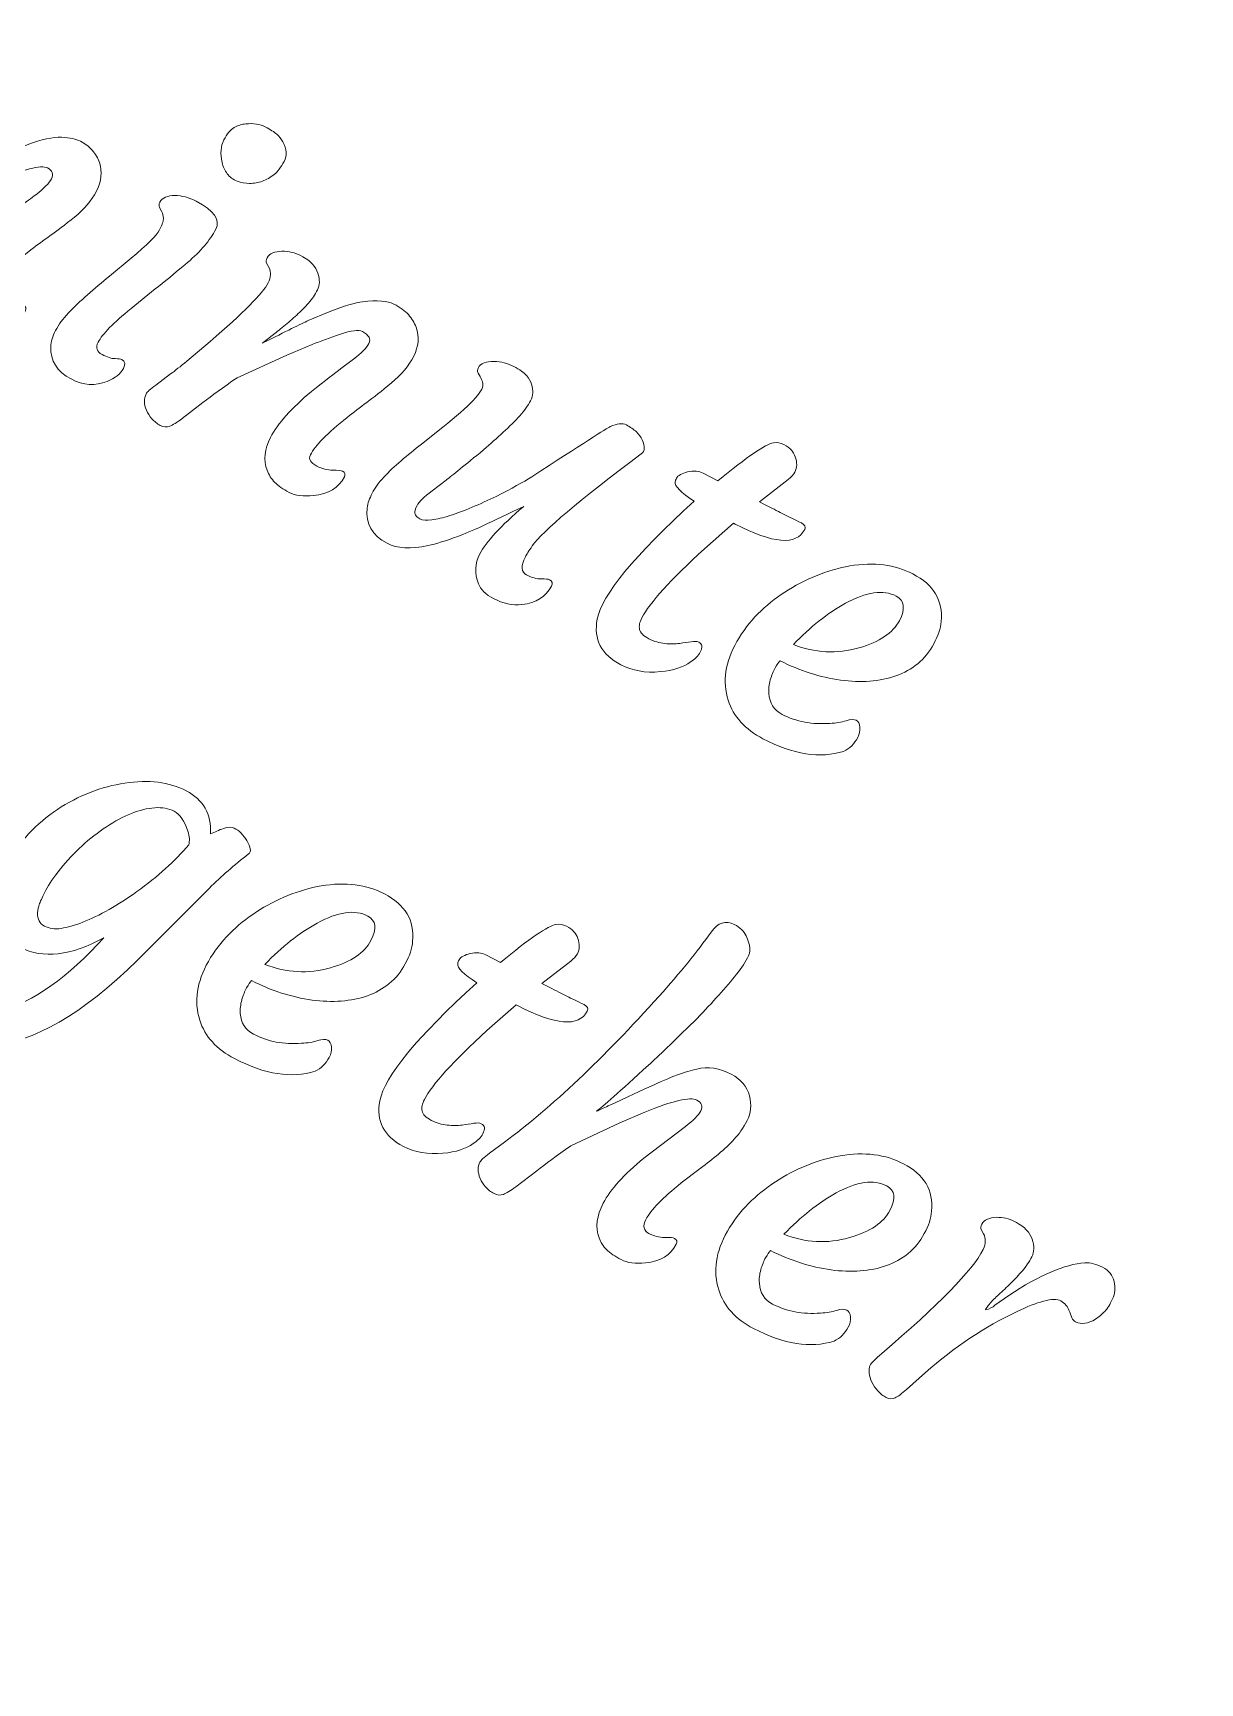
# Model space of a CAD drawing. Header units: inches. Extents: x -160 to 752, y 28 to 782.
# Drawn here: x 112.9 to 164.7, y 624.5 to 697.7 of the extents above; entities that cross this region are included whole.
import ezdxf

# ---------------------------------------------------------------- set-up
doc = ezdxf.new("R2010")
doc.units = ezdxf.units.IN
doc.header["$MEASUREMENT"] = 0
doc.layers.add('_U+0421_U+043B_U+043E_U+0439 1', color=7, linetype='Continuous')

# ---------------------------------------------------------------- blocks, each defined once
blk = doc.blocks.new('block 2')
at = {"layer": '_U+0421_U+043B_U+043E_U+0439 1', "color": 12, "lineweight": 9, "true_color": 0xe30513}
for points, knots in [([(305.09, 27.814), (184.245, 132.086), (55.294, 227.605), (-54.648, 344.614), (-130.379, 432.044), (-160.472, 554.527), (-106.382, 659.789), (-61.653, 746.823), (0.67, 769.936), (55.395, 761.155), (152.473, 745.576), (244.359, 626.028), (305.003, 559.166), (383.274, 640.557), (469.584, 781.891), (597.356, 753.442), (657.303, 740.096), (700.304, 699.787), (723.454, 645.646), (746.596, 591.535), (751.522, 539.494), (735.492, 482.616), (690.017, 321.273), (429.513, 136.472), (305.09, 27.814), (305.09, 27.814), (305.09, 27.814), (305.09, 27.814)], [0, 0, 0, 0, 1, 1, 1, 2, 2, 2, 3, 3, 3, 4, 4, 4, 5, 5, 5, 6, 6, 6, 7, 7, 7, 8, 8, 8, 9, 9, 9, 9]), ([(579.118, 671.93), (563.354, 665.622), (547.381, 659.031), (531.383, 646.389), (532.301, 644.661), (534.518, 644.383), (535.191, 644.395), (539.117, 644.461), (542.591, 643.975), (545.98, 643.63), (550.523, 642.98), (554.61, 640.093), (555.726, 635.532), (556.651, 631.762), (555.385, 629.448), (553.516, 628.288), (550.203, 626.23), (541.801, 629.264), (538.06, 630.661), (539.033, 625.346), (541.648, 616.895), (537.08, 614.424), (534.937, 613.265), (532.599, 613.354), (530.498, 614.373), (528.398, 615.393), (526.897, 616.824), (525.898, 618.945), (523.849, 623.294), (524.351, 630.522), (525.12, 635.357), (525.369, 636.915), (524.806, 638.649), (523.549, 639.64), (517.372, 633.804), (510.588, 626.303), (504.316, 617.896), (480.883, 586.487), (456.694, 534.634), (430.409, 501.711), (431.53, 500.106), (433.73, 499.782), (434.395, 499.874), (438.284, 500.413), (441.793, 500.35), (445.198, 500.417), (449.786, 500.32), (454.192, 497.948), (455.85, 493.555), (457.222, 489.924), (456.246, 487.475), (454.531, 486.097), (451.49, 483.654), (442.783, 485.652), (438.902, 486.587), (440.51, 481.428), (444.125, 473.355), (439.888, 470.351), (437.901, 468.941), (435.57, 468.748), (433.361, 469.506), (431.152, 470.264), (429.49, 471.504), (428.242, 473.489), (425.684, 477.558), (425.309, 484.795), (425.489, 489.687), (425.549, 491.264), (424.78, 492.917), (423.412, 493.75), (394.214, 462.004), (361.883, 456.554), (326.536, 457.856), (291.19, 459.158), (252.356, 466.426), (220.233, 490.946), (188.11, 515.465), (162.695, 557.236), (136.22, 588.276), (114.092, 614.217), (90.283, 633.239), (69.003, 643.796), (67.842, 642.221), (68.554, 640.101), (68.854, 639.5), (70.613, 635.989), (71.678, 632.646), (72.832, 629.442), (74.213, 625.065), (73.379, 620.133), (69.751, 617.151), (66.752, 614.687), (64.118, 614.827), (62.264, 616.01), (58.973, 618.105), (58.073, 626.994), (57.715, 630.969), (53.344, 627.792), (46.856, 621.779), (42.652, 624.828), (40.68, 626.258), (39.748, 628.403), (39.759, 630.739), (39.768, 633.074), (40.41, 635.046), (41.889, 636.865), (44.923, 640.593), (51.657, 643.269), (56.347, 644.667), (57.861, 645.118), (59.18, 646.376), (59.53, 647.939), (34.924, 656.842), (11.318, 654.929), (-10.354, 652.425)], [0, 0, 0, 0, 1, 1, 1, 2, 2, 2, 3, 3, 3, 4, 4, 4, 5, 5, 5, 6, 6, 6, 7, 7, 7, 8, 8, 8, 9, 9, 9, 10, 10, 10, 11, 11, 11, 12, 12, 12, 13, 13, 13, 14, 14, 14, 15, 15, 15, 16, 16, 16, 17, 17, 17, 18, 18, 18, 19, 19, 19, 20, 20, 20, 21, 21, 21, 22, 22, 22, 23, 23, 23, 24, 24, 24, 25, 25, 25, 26, 26, 26, 27, 27, 27, 28, 28, 28, 29, 29, 29, 30, 30, 30, 31, 31, 31, 32, 32, 32, 33, 33, 33, 34, 34, 34, 35, 35, 35, 36, 36, 36, 37, 37, 37, 38, 38, 38, 38]), ([(202.442, 671.172), (195.746, 663.165), (189.051, 655.158), (182.655, 646.935), (183.907, 645.432), (186.655, 645.776), (187.31, 645.925), (191.139, 646.795), (194.639, 647.034), (198.026, 647.392), (202.606, 647.69), (207.198, 645.705), (209.229, 641.47), (210.909, 637.971), (210.144, 635.446), (208.554, 633.927), (205.735, 631.231), (196.888, 632.474), (192.941, 633.073), (194.986, 628.071), (199.28, 620.338), (195.317, 616.981), (193.459, 615.406), (191.154, 615.013), (188.888, 615.579), (186.622, 616.145), (184.859, 617.238), (183.445, 619.108), (180.547, 622.942), (179.553, 630.12), (179.312, 635.009), (179.235, 636.586), (178.328, 638.167), (176.893, 638.879), (156.302, 611.061), (140.219, 580.92), (139.222, 538.986), (138.833, 522.563), (140.86, 504.25), (143.954, 485.256), (142.451, 484.706), (140.679, 485.135), (139.482, 486.164), (135.769, 489.355), (129.877, 493.573), (125.1, 494.109), (122.77, 494.369), (120.764, 493.843), (118.795, 492.588), (116.825, 491.334), (115.524, 489.391), (115.387, 486.958), (115.096, 481.772), (123.662, 479.567), (128.698, 477.608), (125.547, 475.157), (118.557, 469.593), (118.573, 465.693), (118.581, 463.493), (119.888, 461.202), (123.582, 460.012), (128.052, 458.571), (132.652, 460.537), (135.588, 464.064), (137.659, 466.769), (139.894, 469.473), (141.897, 472.85), (142.24, 473.428), (143.735, 475.081), (145.688, 474.956), (153.888, 429.362), (167.202, 379.678), (169.626, 336.628), (171.52, 302.968), (166.76, 273.361), (158.811, 245.697), (157.22, 245.876), (155.925, 246.804), (155.313, 248.259), (153.418, 252.773), (150.032, 259.179), (145.999, 261.793), (144.031, 263.068), (142.001, 263.493), (139.678, 263.252), (137.355, 263.01), (135.323, 261.853), (134.113, 259.738), (131.535, 255.229), (138.213, 249.428), (141.842, 245.425), (137.928, 244.64), (129.189, 242.787), (127.46, 239.291), (126.483, 237.319), (126.628, 234.686), (129.401, 231.97), (132.756, 228.684), (137.75, 228.386), (141.953, 230.23), (145.014, 231.723), (148.222, 233.143), (151.524, 235.269), (152.089, 235.633), (154.119, 236.568), (155.81, 235.583), (148.909, 213.97), (140.151, 193.26), (131.512, 172.705)], [0, 0, 0, 0, 1, 1, 1, 2, 2, 2, 3, 3, 3, 4, 4, 4, 5, 5, 5, 6, 6, 6, 7, 7, 7, 8, 8, 8, 9, 9, 9, 10, 10, 10, 11, 11, 11, 12, 12, 12, 13, 13, 13, 14, 14, 14, 15, 15, 15, 16, 16, 16, 17, 17, 17, 18, 18, 18, 19, 19, 19, 20, 20, 20, 21, 21, 21, 22, 22, 22, 23, 23, 23, 24, 24, 24, 25, 25, 25, 26, 26, 26, 27, 27, 27, 28, 28, 28, 29, 29, 29, 30, 30, 30, 31, 31, 31, 32, 32, 32, 33, 33, 33, 34, 34, 34, 35, 35, 35, 36, 36, 36, 36])]:
    blk.add_open_spline(points, degree=3, knots=knots, dxfattribs=at)
at = {"layer": '_U+0421_U+043B_U+043E_U+0439 1', "lineweight": 0}
for points, knots in [([(109.491, 693.865), (109.179, 694.028), (108.369, 693.872), (107.061, 693.394), (106.069, 693.012), (105.34, 692.712), (104.874, 692.5), (104.874, 692.5), (103.662, 691.955), (103.662, 691.955), (103.039, 691.523), (102.535, 691.158), (102.15, 690.855), (102.15, 690.855), (101.222, 690.14), (101.222, 690.14), (100.987, 689.967), (100.803, 689.855), (100.67, 689.804), (100.538, 689.754), (100.4, 689.765), (100.256, 689.84), (100.112, 689.915), (99.989, 690.011), (99.884, 690.133), (99.776, 690.252), (99.695, 690.379), (99.64, 690.509), (99.526, 690.79), (99.52, 691.032), (99.628, 691.237), (99.671, 691.321), (99.811, 691.448), (100.054, 691.625), (100.054, 691.625), (100.707, 692.122), (100.707, 692.122), (100.905, 692.266), (101.148, 692.456), (101.436, 692.69), (101.436, 692.69), (102.468, 693.565), (102.468, 693.565), (103.936, 694.833), (104.794, 695.696), (105.036, 696.162), (105.166, 696.411), (105.178, 696.637), (105.079, 696.84), (105.079, 696.84), (104.974, 697.038), (104.974, 697.038), (104.939, 697.106), (104.948, 697.183), (104.998, 697.28), (105.047, 697.374), (105.13, 697.446), (105.247, 697.495), (105.367, 697.542), (105.5, 697.568), (105.654, 697.572), (105.962, 697.57), (106.241, 697.503), (106.485, 697.376), (106.731, 697.248), (106.91, 697.119), (107.024, 696.993), (107.137, 696.864), (107.222, 696.729), (107.276, 696.584), (107.384, 696.289), (107.382, 696.036), (107.275, 695.831), (107.169, 695.626), (107.033, 695.433), (106.872, 695.252), (106.709, 695.073), (106.533, 694.898), (106.337, 694.724), (106.146, 694.553), (105.953, 694.392), (105.757, 694.238), (105.299, 693.885), (105.014, 693.67), (104.91, 693.59), (104.803, 693.513), (104.768, 693.481), (104.805, 693.498), (106.461, 694.266), (107.451, 694.712), (107.77, 694.841), (108.44, 695.106), (108.936, 695.267), (109.261, 695.323), (109.854, 695.423), (110.341, 695.37), (110.723, 695.171), (111.103, 694.974), (111.346, 694.696), (111.449, 694.34), (111.553, 693.983), (111.503, 693.611), (111.301, 693.224), (111.122, 692.88), (110.829, 692.526), (110.418, 692.155), (110.005, 691.786), (109.721, 691.525), (109.566, 691.37), (109.566, 691.37), (111.577, 692.327), (111.577, 692.327), (111.577, 692.327), (112.656, 692.776), (112.656, 692.776), (113.291, 693.016), (113.796, 693.126), (114.172, 693.111), (114.55, 693.093), (114.832, 693.035), (115.023, 692.935), (115.217, 692.835), (115.388, 692.703), (115.537, 692.534), (115.689, 692.367), (115.795, 692.185), (115.858, 691.987), (115.993, 691.579), (115.949, 691.155), (115.722, 690.717), (115.502, 690.296), (115.179, 689.911), (114.755, 689.569), (114.327, 689.228), (113.97, 688.953), (113.674, 688.744), (113.383, 688.536), (113.094, 688.324), (112.807, 688.107), (111.964, 687.451), (111.435, 686.916), (111.22, 686.5), (111.067, 686.207), (111.109, 685.998), (111.347, 685.874), (111.575, 685.756), (111.809, 685.698), (112.045, 685.698), (112.28, 685.699), (112.429, 685.685), (112.481, 685.658), (112.595, 685.599), (112.623, 685.51), (112.563, 685.397), (112.314, 684.917), (111.858, 684.641), (111.196, 684.573), (110.751, 684.523), (110.391, 684.57), (110.119, 684.711), (109.846, 684.854), (109.642, 684.998), (109.508, 685.152), (109.372, 685.303), (109.276, 685.484), (109.214, 685.696), (109.076, 686.169), (109.126, 686.639), (109.371, 687.11), (109.617, 687.58), (109.899, 687.983), (110.224, 688.317), (110.548, 688.649), (110.89, 688.96), (111.245, 689.244), (111.599, 689.531), (111.94, 689.787), (112.267, 690.011), (112.593, 690.239), (112.849, 690.419), (113.031, 690.56), (113.402, 690.846), (113.633, 691.081), (113.725, 691.259), (113.835, 691.469), (113.78, 691.635), (113.558, 691.75), (113.264, 691.903), (112.49, 691.69), (111.225, 691.116), (110.262, 690.663), (109.583, 690.326), (109.19, 690.112), (109.19, 690.112), (108.208, 689.591), (108.208, 689.591), (107.583, 689.159), (107.085, 688.792), (106.713, 688.482), (106.713, 688.482), (105.807, 687.756), (105.807, 687.756), (105.584, 687.577), (105.41, 687.459), (105.286, 687.404), (105.16, 687.35), (105.03, 687.358), (104.894, 687.428), (104.761, 687.497), (104.639, 687.589), (104.534, 687.696), (104.43, 687.807), (104.35, 687.919), (104.297, 688.038), (104.166, 688.303), (104.145, 688.526), (104.237, 688.703), (104.328, 688.877), (104.512, 689.088), (104.788, 689.335), (105.062, 689.579), (105.388, 689.847), (105.756, 690.134), (105.756, 690.134), (108.141, 691.945), (108.141, 691.945), (109.013, 692.628), (109.51, 693.088), (109.635, 693.33), (109.761, 693.571), (109.713, 693.75), (109.491, 693.865), (109.491, 693.865), (109.491, 693.865), (109.491, 693.865)], [0, 0, 0, 0, 1, 1, 1, 2, 2, 2, 3, 3, 3, 4, 4, 4, 5, 5, 5, 6, 6, 6, 7, 7, 7, 8, 8, 8, 9, 9, 9, 10, 10, 10, 11, 11, 11, 12, 12, 12, 13, 13, 13, 14, 14, 14, 15, 15, 15, 16, 16, 16, 17, 17, 17, 18, 18, 18, 19, 19, 19, 20, 20, 20, 21, 21, 21, 22, 22, 22, 23, 23, 23, 24, 24, 24, 25, 25, 25, 26, 26, 26, 27, 27, 27, 28, 28, 28, 29, 29, 29, 30, 30, 30, 31, 31, 31, 32, 32, 32, 33, 33, 33, 34, 34, 34, 35, 35, 35, 36, 36, 36, 37, 37, 37, 38, 38, 38, 39, 39, 39, 40, 40, 40, 41, 41, 41, 42, 42, 42, 43, 43, 43, 44, 44, 44, 45, 45, 45, 46, 46, 46, 47, 47, 47, 48, 48, 48, 49, 49, 49, 50, 50, 50, 51, 51, 51, 52, 52, 52, 53, 53, 53, 54, 54, 54, 55, 55, 55, 56, 56, 56, 57, 57, 57, 58, 58, 58, 59, 59, 59, 60, 60, 60, 61, 61, 61, 62, 62, 62, 63, 63, 63, 64, 64, 64, 65, 65, 65, 66, 66, 66, 67, 67, 67, 68, 68, 68, 69, 69, 69, 70, 70, 70, 71, 71, 71, 72, 72, 72, 73, 73, 73, 74, 74, 74, 75, 75, 75, 76, 76, 76, 77, 77, 77, 78, 78, 78, 78]), ([(123.089, 691.158), (122.904, 691.093), (122.715, 691.061), (122.524, 691.061), (122.332, 691.063), (122.146, 691.097), (121.97, 691.163), (121.79, 691.232), (121.647, 691.342), (121.533, 691.489), (121.422, 691.635), (121.346, 691.805), (121.304, 691.989), (121.212, 692.381), (121.239, 692.716), (121.381, 692.99), (121.525, 693.267), (121.678, 693.452), (121.837, 693.542), (122, 693.633), (122.17, 693.689), (122.351, 693.704), (122.699, 693.738), (122.986, 693.694), (123.216, 693.574), (123.446, 693.455), (123.618, 693.344), (123.727, 693.245), (123.836, 693.15), (123.927, 693.032), (123.996, 692.901), (124.168, 692.583), (124.188, 692.297), (124.055, 692.04), (123.921, 691.782), (123.771, 691.589), (123.61, 691.455), (123.45, 691.323), (123.275, 691.224), (123.089, 691.158), (123.089, 691.158), (123.089, 691.158), (123.089, 691.158)], [0, 0, 0, 0, 1, 1, 1, 2, 2, 2, 3, 3, 3, 4, 4, 4, 5, 5, 5, 6, 6, 6, 7, 7, 7, 8, 8, 8, 9, 9, 9, 10, 10, 10, 11, 11, 11, 12, 12, 12, 13, 13, 13, 14, 14, 14, 14]), ([(116.855, 683.239), (116.996, 683.165), (117.021, 683.036), (116.925, 682.851), (116.798, 682.607), (116.557, 682.415), (116.198, 682.271), (115.676, 682.061), (115.143, 682.098), (114.597, 682.382), (113.968, 682.709), (113.671, 683.187), (113.702, 683.815), (113.71, 684.04), (113.778, 684.28), (113.909, 684.532), (114.042, 684.787), (114.233, 685.046), (114.484, 685.313), (114.737, 685.576), (115.018, 685.845), (115.33, 686.119), (115.638, 686.396), (115.967, 686.668), (116.305, 686.939), (116.305, 686.939), (117.269, 687.737), (117.269, 687.737), (117.978, 688.336), (118.398, 688.758), (118.525, 689.002), (118.652, 689.246), (118.708, 689.421), (118.699, 689.524), (118.686, 689.629), (118.662, 689.719), (118.627, 689.793), (118.627, 689.793), (118.523, 689.992), (118.523, 689.992), (118.488, 690.06), (118.496, 690.136), (118.546, 690.233), (118.595, 690.328), (118.679, 690.4), (118.796, 690.449), (118.915, 690.496), (119.048, 690.521), (119.202, 690.526), (119.511, 690.524), (119.828, 690.437), (120.152, 690.268), (120.947, 689.855), (121.238, 689.439), (121.022, 689.024), (120.768, 688.536), (120.351, 688.045), (119.772, 687.554), (119.191, 687.061), (118.713, 686.669), (118.333, 686.377), (118.333, 686.377), (117.266, 685.51), (117.266, 685.51), (116.48, 684.873), (115.992, 684.374), (115.803, 684.011), (115.68, 683.773), (115.736, 683.592), (115.974, 683.468), (116.207, 683.347), (116.4, 683.285), (116.552, 683.284), (116.7, 683.28), (116.803, 683.266), (116.855, 683.239), (116.855, 683.239), (116.855, 683.239), (116.855, 683.239)], [0, 0, 0, 0, 1, 1, 1, 2, 2, 2, 3, 3, 3, 4, 4, 4, 5, 5, 5, 6, 6, 6, 7, 7, 7, 8, 8, 8, 9, 9, 9, 10, 10, 10, 11, 11, 11, 12, 12, 12, 13, 13, 13, 14, 14, 14, 15, 15, 15, 16, 16, 16, 17, 17, 17, 18, 18, 18, 19, 19, 19, 20, 20, 20, 21, 21, 21, 22, 22, 22, 23, 23, 23, 24, 24, 24, 25, 25, 25, 26, 26, 26, 26]), ([(127.528, 684.485), (127.362, 684.572), (127.039, 684.532), (126.561, 684.372), (126.087, 684.211), (125.665, 684.056), (125.3, 683.909), (125.3, 683.909), (124.18, 683.442), (124.18, 683.442), (124.18, 683.442), (121.967, 682.435), (121.967, 682.435), (121.345, 682.002), (120.841, 681.638), (120.455, 681.335), (120.455, 681.335), (119.528, 680.62), (119.528, 680.62), (119.293, 680.447), (119.108, 680.335), (118.976, 680.284), (118.844, 680.233), (118.706, 680.245), (118.561, 680.32), (118.418, 680.395), (118.295, 680.491), (118.189, 680.612), (118.082, 680.731), (118.001, 680.859), (117.945, 680.989), (117.831, 681.27), (117.826, 681.512), (117.933, 681.717), (117.976, 681.8), (118.116, 681.928), (118.36, 682.105), (118.36, 682.105), (119.013, 682.603), (119.013, 682.603), (119.211, 682.746), (119.454, 682.936), (119.741, 683.17), (119.741, 683.17), (120.773, 684.045), (120.773, 684.045), (122.242, 685.312), (123.099, 686.176), (123.342, 686.641), (123.472, 686.891), (123.483, 687.117), (123.385, 687.319), (123.385, 687.319), (123.28, 687.518), (123.28, 687.518), (123.245, 687.586), (123.253, 687.662), (123.304, 687.759), (123.353, 687.854), (123.436, 687.926), (123.553, 687.975), (123.672, 688.022), (123.805, 688.048), (123.959, 688.052), (124.268, 688.05), (124.546, 687.983), (124.79, 687.856), (125.036, 687.728), (125.213, 687.601), (125.322, 687.477), (125.429, 687.351), (125.505, 687.22), (125.548, 687.081), (125.65, 686.789), (125.646, 686.538), (125.539, 686.333), (125.433, 686.128), (125.3, 685.933), (125.142, 685.751), (124.981, 685.57), (124.807, 685.393), (124.615, 685.219), (124.427, 685.046), (124.235, 684.881), (124.041, 684.718), (123.848, 684.558), (123.677, 684.422), (123.528, 684.306), (123.528, 684.306), (123.183, 684.042), (123.183, 684.042), (123.097, 683.978), (123.071, 683.956), (123.11, 683.977), (124.141, 684.497), (124.817, 684.829), (125.129, 684.969), (125.129, 684.969), (126.052, 685.355), (126.052, 685.355), (126.724, 685.625), (127.218, 685.777), (127.537, 685.808), (128.189, 685.884), (128.649, 685.849), (128.927, 685.705), (129.203, 685.561), (129.419, 685.406), (129.57, 685.236), (129.722, 685.069), (129.837, 684.883), (129.91, 684.679), (130.062, 684.248), (130.029, 683.818), (129.807, 683.391), (129.585, 682.965), (129.255, 682.566), (128.815, 682.203), (128.382, 681.841), (128.015, 681.55), (127.721, 681.336), (127.429, 681.119), (127.138, 680.898), (126.853, 680.669), (125.979, 679.976), (125.433, 679.422), (125.22, 679.012), (125.125, 678.829), (125.22, 678.66), (125.514, 678.507), (125.741, 678.389), (125.975, 678.331), (126.211, 678.331), (126.447, 678.331), (126.595, 678.318), (126.647, 678.291), (126.761, 678.231), (126.789, 678.143), (126.729, 678.029), (126.481, 677.55), (126.024, 677.274), (125.362, 677.206), (124.917, 677.156), (124.557, 677.202), (124.28, 677.346), (124.003, 677.49), (123.791, 677.636), (123.642, 677.791), (123.489, 677.944), (123.379, 678.125), (123.304, 678.325), (123.136, 678.779), (123.184, 679.265), (123.45, 679.777), (123.777, 680.406), (124.385, 681.087), (125.268, 681.824), (125.89, 682.317), (126.321, 682.652), (126.565, 682.828), (126.565, 682.828), (127.141, 683.26), (127.141, 683.26), (127.488, 683.52), (127.714, 683.752), (127.817, 683.951), (127.921, 684.151), (127.827, 684.329), (127.528, 684.485), (127.528, 684.485), (127.528, 684.485), (127.528, 684.485)], [0, 0, 0, 0, 1, 1, 1, 2, 2, 2, 3, 3, 3, 4, 4, 4, 5, 5, 5, 6, 6, 6, 7, 7, 7, 8, 8, 8, 9, 9, 9, 10, 10, 10, 11, 11, 11, 12, 12, 12, 13, 13, 13, 14, 14, 14, 15, 15, 15, 16, 16, 16, 17, 17, 17, 18, 18, 18, 19, 19, 19, 20, 20, 20, 21, 21, 21, 22, 22, 22, 23, 23, 23, 24, 24, 24, 25, 25, 25, 26, 26, 26, 27, 27, 27, 28, 28, 28, 29, 29, 29, 30, 30, 30, 31, 31, 31, 32, 32, 32, 33, 33, 33, 34, 34, 34, 35, 35, 35, 36, 36, 36, 37, 37, 37, 38, 38, 38, 39, 39, 39, 40, 40, 40, 41, 41, 41, 42, 42, 42, 43, 43, 43, 44, 44, 44, 45, 45, 45, 46, 46, 46, 47, 47, 47, 48, 48, 48, 49, 49, 49, 50, 50, 50, 51, 51, 51, 52, 52, 52, 53, 53, 53, 54, 54, 54, 55, 55, 55, 56, 56, 56, 57, 57, 57, 57]), ([(135.834, 673.47), (135.959, 673.406), (135.991, 673.311), (135.926, 673.187), (135.681, 672.716), (135.243, 672.441), (134.611, 672.364), (134.192, 672.322), (133.77, 672.411), (133.346, 672.632), (132.999, 672.812), (132.777, 673.029), (132.677, 673.289), (132.499, 673.751), (132.521, 674.194), (132.741, 674.615), (133.02, 675.152), (133.671, 675.856), (134.693, 676.725), (133.274, 676.034), (132.301, 675.59), (131.772, 675.393), (131.244, 675.196), (130.801, 675.06), (130.447, 674.984), (129.674, 674.823), (129.068, 674.856), (128.63, 675.084), (127.959, 675.433), (127.663, 675.953), (127.743, 676.647), (127.77, 676.862), (127.845, 677.08), (127.964, 677.31), (128.084, 677.54), (128.257, 677.777), (128.483, 678.022), (128.707, 678.264), (128.964, 678.508), (129.25, 678.753), (129.535, 678.996), (129.835, 679.241), (130.15, 679.489), (130.15, 679.489), (131.095, 680.237), (131.095, 680.237), (132.307, 681.193), (132.902, 681.828), (132.875, 682.137), (132.865, 682.273), (132.797, 682.439), (132.67, 682.635), (132.626, 682.707), (132.626, 682.788), (132.677, 682.885), (132.725, 682.979), (132.811, 683.05), (132.937, 683.094), (133.058, 683.14), (133.2, 683.162), (133.36, 683.163), (133.688, 683.151), (133.985, 683.074), (134.252, 682.935), (134.514, 682.798), (134.702, 682.665), (134.812, 682.538), (134.921, 682.408), (134.994, 682.278), (135.038, 682.146), (135.121, 681.874), (135.108, 681.631), (134.995, 681.415), (134.883, 681.199), (134.722, 680.972), (134.513, 680.744), (134.304, 680.511), (134.061, 680.268), (133.784, 680.013), (133.508, 679.759), (133.213, 679.498), (132.903, 679.233), (132.074, 678.552), (131.521, 678.104), (131.243, 677.889), (131.243, 677.889), (130.62, 677.421), (130.62, 677.421), (130.257, 677.135), (130.036, 676.915), (129.958, 676.765), (129.879, 676.613), (129.848, 676.492), (129.864, 676.407), (129.88, 676.317), (129.953, 676.24), (130.08, 676.174), (130.208, 676.108), (130.387, 676.093), (130.615, 676.125), (130.846, 676.156), (131.111, 676.219), (131.417, 676.313), (131.722, 676.412), (132.049, 676.534), (132.401, 676.685), (132.755, 676.835), (133.106, 676.998), (133.46, 677.169), (134.153, 677.513), (134.682, 677.801), (135.045, 678.038), (137.247, 679.469), (138.411, 680.212), (138.534, 680.265), (138.829, 680.407), (139.067, 680.431), (139.247, 680.337), (139.427, 680.244), (139.577, 680.14), (139.689, 680.03), (139.805, 679.92), (139.89, 679.802), (139.947, 679.674), (140.088, 679.389), (140.075, 679.181), (139.906, 679.058), (137.155, 676.99), (135.542, 675.629), (135.071, 674.973), (134.916, 674.744), (134.814, 674.582), (134.766, 674.49), (134.553, 674.081), (134.57, 673.807), (134.819, 673.678), (135.052, 673.557), (135.266, 673.502), (135.462, 673.506), (135.658, 673.51), (135.782, 673.498), (135.834, 673.47), (135.834, 673.47), (135.834, 673.47), (135.834, 673.47)], [0, 0, 0, 0, 1, 1, 1, 2, 2, 2, 3, 3, 3, 4, 4, 4, 5, 5, 5, 6, 6, 6, 7, 7, 7, 8, 8, 8, 9, 9, 9, 10, 10, 10, 11, 11, 11, 12, 12, 12, 13, 13, 13, 14, 14, 14, 15, 15, 15, 16, 16, 16, 17, 17, 17, 18, 18, 18, 19, 19, 19, 20, 20, 20, 21, 21, 21, 22, 22, 22, 23, 23, 23, 24, 24, 24, 25, 25, 25, 26, 26, 26, 27, 27, 27, 28, 28, 28, 29, 29, 29, 30, 30, 30, 31, 31, 31, 32, 32, 32, 33, 33, 33, 34, 34, 34, 35, 35, 35, 36, 36, 36, 37, 37, 37, 38, 38, 38, 39, 39, 39, 40, 40, 40, 41, 41, 41, 42, 42, 42, 43, 43, 43, 44, 44, 44, 45, 45, 45, 46, 46, 46, 47, 47, 47, 48, 48, 48, 48]), ([(142.457, 670.698), (142.615, 670.616), (142.638, 670.471), (142.526, 670.257), (142.434, 670.08), (142.288, 669.934), (142.094, 669.824), (141.787, 669.586), (141.337, 669.44), (140.754, 669.387), (140.088, 669.325), (139.508, 669.427), (139.003, 669.689), (138.133, 670.142), (137.781, 670.818), (137.954, 671.72), (138.161, 672.788), (139.595, 674.535), (142.259, 676.958), (141.663, 677.335), (141.381, 677.619), (141.411, 677.811), (141.422, 677.865), (141.441, 677.922), (141.471, 677.98), (141.5, 678.036), (141.559, 678.089), (141.649, 678.141), (141.741, 678.188), (141.845, 678.226), (141.962, 678.256), (142.234, 678.312), (142.468, 678.293), (142.661, 678.192), (142.661, 678.192), (143.305, 677.858), (143.305, 677.858), (144.6, 678.922), (145.421, 679.485), (145.77, 679.546), (145.934, 679.57), (146.088, 679.543), (146.233, 679.467), (146.379, 679.391), (146.493, 679.311), (146.569, 679.222), (146.646, 679.133), (146.707, 679.034), (146.745, 678.923), (146.833, 678.673), (146.826, 678.444), (146.722, 678.245), (146.666, 678.137), (146.568, 678.029), (146.431, 677.921), (146.431, 677.921), (145.151, 676.929), (145.151, 676.929), (145.151, 676.929), (145.345, 676.828), (145.345, 676.828), (145.68, 676.654), (145.953, 676.515), (146.161, 676.414), (146.161, 676.414), (146.316, 676.333), (146.627, 676.179), (146.733, 676.131), (146.863, 676.066), (147.016, 675.987), (147.171, 675.906), (147.221, 675.81), (147.161, 675.697), (146.789, 674.982), (145.759, 675.064), (144.071, 675.941), (144.071, 675.941), (144.005, 675.976), (144.005, 675.976), (144.005, 675.976), (142.71, 674.833), (142.71, 674.833), (141.209, 673.47), (140.284, 672.448), (139.932, 671.773), (139.834, 671.584), (139.802, 671.414), (139.833, 671.264), (139.863, 671.111), (139.998, 670.974), (140.237, 670.85), (140.475, 670.726), (140.713, 670.655), (140.949, 670.635), (141.186, 670.617), (141.403, 670.616), (141.604, 670.642), (141.8, 670.667), (141.973, 670.69), (142.122, 670.718), (142.268, 670.744), (142.382, 670.738), (142.457, 670.698), (142.457, 670.698), (142.457, 670.698), (142.457, 670.698)], [0, 0, 0, 0, 1, 1, 1, 2, 2, 2, 3, 3, 3, 4, 4, 4, 5, 5, 5, 6, 6, 6, 7, 7, 7, 8, 8, 8, 9, 9, 9, 10, 10, 10, 11, 11, 11, 12, 12, 12, 13, 13, 13, 14, 14, 14, 15, 15, 15, 16, 16, 16, 17, 17, 17, 18, 18, 18, 19, 19, 19, 20, 20, 20, 21, 21, 21, 22, 22, 22, 23, 23, 23, 24, 24, 24, 25, 25, 25, 26, 26, 26, 27, 27, 27, 28, 28, 28, 29, 29, 29, 30, 30, 30, 31, 31, 31, 32, 32, 32, 33, 33, 33, 34, 34, 34, 35, 35, 35, 35]), ([(144.149, 670.723), (144.416, 671.183), (144.728, 671.594), (145.088, 671.953), (145.446, 672.312), (145.844, 672.637), (146.281, 672.92), (146.721, 673.205), (147.185, 673.449), (147.676, 673.648), (148.169, 673.849), (148.665, 673.993), (149.164, 674.078), (150.238, 674.255), (151.169, 674.137), (151.961, 673.725), (152.887, 673.244), (153.305, 672.544), (153.218, 671.618), (153.19, 671.301), (153.081, 670.971), (152.891, 670.619), (152.701, 670.267), (152.465, 669.975), (152.178, 669.741), (151.891, 669.509), (151.569, 669.328), (151.211, 669.201), (150.852, 669.074), (150.467, 668.997), (150.046, 668.966), (149.629, 668.936), (149.201, 668.951), (148.756, 669.01), (147.845, 669.139), (146.951, 669.424), (146.067, 669.87), (146.006, 669.807), (145.933, 669.7), (145.848, 669.551), (145.767, 669.403), (145.694, 669.226), (145.635, 669.018), (145.577, 668.812), (145.554, 668.613), (145.569, 668.418), (145.597, 667.992), (145.792, 667.683), (146.16, 667.491), (146.789, 667.164), (147.495, 667.033), (148.283, 667.091), (148.556, 667.104), (148.796, 667.145), (148.998, 667.209), (149.201, 667.272), (149.351, 667.278), (149.449, 667.228), (149.545, 667.178), (149.601, 667.074), (149.613, 666.921), (149.624, 666.767), (149.594, 666.614), (149.517, 666.467), (149.369, 666.182), (149.156, 665.975), (148.886, 665.848), (147.85, 665.521), (146.656, 665.71), (145.309, 666.41), (144.514, 666.823), (143.998, 667.394), (143.766, 668.12), (143.504, 668.943), (143.636, 669.811), (144.149, 670.723), (144.149, 670.723), (144.149, 670.723), (144.149, 670.723)], [0, 0, 0, 0, 1, 1, 1, 2, 2, 2, 3, 3, 3, 4, 4, 4, 5, 5, 5, 6, 6, 6, 7, 7, 7, 8, 8, 8, 9, 9, 9, 10, 10, 10, 11, 11, 11, 12, 12, 12, 13, 13, 13, 14, 14, 14, 15, 15, 15, 16, 16, 16, 17, 17, 17, 18, 18, 18, 19, 19, 19, 20, 20, 20, 21, 21, 21, 22, 22, 22, 23, 23, 23, 24, 24, 24, 25, 25, 25, 26, 26, 26, 26]), ([(151.221, 672.741), (150.653, 673.036), (149.904, 672.929), (148.972, 672.424), (148.18, 671.985), (147.408, 671.373), (146.661, 670.592), (147.613, 670.217), (148.582, 670.164), (149.571, 670.441), (150.487, 670.708), (151.083, 671.109), (151.362, 671.646), (151.641, 672.181), (151.595, 672.546), (151.221, 672.741), (151.221, 672.741), (151.221, 672.741), (151.221, 672.741)], [0, 0, 0, 0, 1, 1, 1, 2, 2, 2, 3, 3, 3, 4, 4, 4, 5, 5, 5, 6, 6, 6, 6]), ([(116.055, 657.575), (114.59, 656.767), (113.358, 656.626), (112.355, 657.148), (111.452, 657.618), (111.096, 658.415), (111.28, 659.541), (111.344, 659.927), (111.503, 660.361), (111.754, 660.844), (112.003, 661.323), (112.324, 661.772), (112.712, 662.186), (113.101, 662.596), (113.529, 662.958), (113.992, 663.266), (114.455, 663.574), (114.944, 663.83), (115.454, 664.027), (115.966, 664.225), (116.475, 664.361), (116.983, 664.435), (118.046, 664.604), (118.955, 664.491), (119.714, 664.096), (120.471, 663.702), (120.829, 663.065), (120.784, 662.187), (120.885, 662.226), (120.984, 662.267), (121.074, 662.311), (121.167, 662.354), (121.261, 662.393), (121.362, 662.425), (121.577, 662.493), (121.735, 662.499), (121.84, 662.444), (121.945, 662.39), (122.046, 662.312), (122.142, 662.213), (122.24, 662.117), (122.326, 662.005), (122.401, 661.885), (122.582, 661.59), (122.608, 661.39), (122.472, 661.292), (121.84, 660.8), (121.263, 660.298), (120.739, 659.778), (120.739, 659.778), (117.543, 656.572), (117.543, 656.572), (115.085, 654.158), (112.909, 652.907), (111.01, 652.814), (110.509, 652.785), (110.109, 652.828), (109.807, 652.939), (109.506, 653.05), (109.304, 653.155), (109.195, 653.251), (109.088, 653.349), (109.001, 653.453), (108.934, 653.562), (108.794, 653.807), (108.753, 653.984), (108.809, 654.092), (108.909, 654.283), (109.094, 654.335), (109.368, 654.245), (109.642, 654.158), (109.957, 654.121), (110.318, 654.138), (110.676, 654.156), (111.039, 654.21), (111.407, 654.308), (112.921, 654.724), (114.47, 655.812), (116.055, 657.575), (116.055, 657.575), (116.055, 657.575), (116.055, 657.575)], [0, 0, 0, 0, 1, 1, 1, 2, 2, 2, 3, 3, 3, 4, 4, 4, 5, 5, 5, 6, 6, 6, 7, 7, 7, 8, 8, 8, 9, 9, 9, 10, 10, 10, 11, 11, 11, 12, 12, 12, 13, 13, 13, 14, 14, 14, 15, 15, 15, 16, 16, 16, 17, 17, 17, 18, 18, 18, 19, 19, 19, 20, 20, 20, 21, 21, 21, 22, 22, 22, 23, 23, 23, 24, 24, 24, 25, 25, 25, 26, 26, 26, 27, 27, 27, 27]), ([(115.087, 661.655), (114.743, 661.341), (114.422, 661.001), (114.129, 660.632), (113.834, 660.268), (113.621, 659.953), (113.485, 659.693), (113.351, 659.435), (113.256, 659.232), (113.202, 659.087), (113.146, 658.947), (113.118, 658.81), (113.114, 658.682), (113.104, 658.398), (113.203, 658.203), (113.417, 658.092), (113.627, 657.982), (113.872, 657.946), (114.155, 657.989), (114.437, 658.032), (114.763, 658.123), (115.125, 658.263), (115.487, 658.405), (115.873, 658.592), (116.284, 658.825), (116.694, 659.059), (117.107, 659.326), (117.524, 659.627), (118.445, 660.289), (119.209, 660.979), (119.82, 661.7), (119.871, 661.867), (119.86, 662.069), (119.784, 662.306), (119.631, 662.766), (119.428, 663.058), (119.179, 663.188), (118.929, 663.317), (118.642, 663.368), (118.313, 663.345), (117.984, 663.32), (117.64, 663.235), (117.276, 663.09), (116.916, 662.946), (116.548, 662.746), (116.17, 662.5), (115.794, 662.251), (115.433, 661.971), (115.087, 661.655), (115.087, 661.655), (115.087, 661.655), (115.087, 661.655)], [0, 0, 0, 0, 1, 1, 1, 2, 2, 2, 3, 3, 3, 4, 4, 4, 5, 5, 5, 6, 6, 6, 7, 7, 7, 8, 8, 8, 9, 9, 9, 10, 10, 10, 11, 11, 11, 12, 12, 12, 13, 13, 13, 14, 14, 14, 15, 15, 15, 16, 16, 16, 17, 17, 17, 17]), ([(120.693, 656.522), (120.96, 656.981), (121.272, 657.392), (121.632, 657.752), (121.991, 658.11), (122.388, 658.435), (122.824, 658.718), (123.264, 659.004), (123.729, 659.247), (124.22, 659.446), (124.712, 659.648), (125.209, 659.791), (125.707, 659.877), (126.782, 660.054), (127.713, 659.936), (128.505, 659.523), (129.43, 659.042), (129.848, 658.343), (129.761, 657.417), (129.733, 657.1), (129.625, 656.769), (129.435, 656.418), (129.245, 656.066), (129.008, 655.774), (128.721, 655.539), (128.435, 655.307), (128.112, 655.127), (127.754, 655), (127.396, 654.873), (127.011, 654.795), (126.59, 654.764), (126.173, 654.735), (125.744, 654.75), (125.3, 654.809), (124.388, 654.938), (123.494, 655.223), (122.611, 655.669), (122.55, 655.605), (122.476, 655.499), (122.392, 655.349), (122.311, 655.201), (122.237, 655.025), (122.178, 654.816), (122.12, 654.611), (122.098, 654.411), (122.112, 654.217), (122.141, 653.79), (122.336, 653.481), (122.704, 653.29), (123.333, 652.963), (124.039, 652.831), (124.826, 652.89), (125.1, 652.902), (125.34, 652.943), (125.542, 653.007), (125.744, 653.071), (125.895, 653.077), (125.992, 653.026), (126.089, 652.976), (126.144, 652.873), (126.156, 652.719), (126.168, 652.566), (126.138, 652.412), (126.061, 652.265), (125.913, 651.98), (125.699, 651.774), (125.43, 651.647), (124.394, 651.32), (123.2, 651.508), (121.853, 652.208), (121.057, 652.622), (120.542, 653.193), (120.31, 653.919), (120.048, 654.741), (120.18, 655.61), (120.693, 656.522), (120.693, 656.522), (120.693, 656.522), (120.693, 656.522)], [0, 0, 0, 0, 1, 1, 1, 2, 2, 2, 3, 3, 3, 4, 4, 4, 5, 5, 5, 6, 6, 6, 7, 7, 7, 8, 8, 8, 9, 9, 9, 10, 10, 10, 11, 11, 11, 12, 12, 12, 13, 13, 13, 14, 14, 14, 15, 15, 15, 16, 16, 16, 17, 17, 17, 18, 18, 18, 19, 19, 19, 20, 20, 20, 21, 21, 21, 22, 22, 22, 23, 23, 23, 24, 24, 24, 25, 25, 25, 26, 26, 26, 26]), ([(127.764, 658.539), (127.197, 658.835), (126.448, 658.728), (125.516, 658.223), (124.724, 657.783), (123.952, 657.171), (123.205, 656.391), (124.157, 656.016), (125.125, 655.962), (126.115, 656.24), (127.031, 656.506), (127.627, 656.907), (127.907, 657.445), (128.184, 657.979), (128.138, 658.345), (127.764, 658.539), (127.764, 658.539), (127.764, 658.539), (127.764, 658.539)], [0, 0, 0, 0, 1, 1, 1, 2, 2, 2, 3, 3, 3, 4, 4, 4, 5, 5, 5, 6, 6, 6, 6]), ([(132.807, 649.317), (132.965, 649.235), (132.987, 649.089), (132.876, 648.876), (132.784, 648.699), (132.638, 648.553), (132.444, 648.443), (132.137, 648.205), (131.687, 648.058), (131.104, 648.006), (130.438, 647.944), (129.858, 648.045), (129.353, 648.308), (128.483, 648.76), (128.131, 649.436), (128.304, 650.339), (128.512, 651.406), (129.944, 653.153), (132.609, 655.576), (132.013, 655.953), (131.731, 656.237), (131.761, 656.429), (131.771, 656.484), (131.79, 656.541), (131.821, 656.599), (131.849, 656.654), (131.909, 656.708), (131.999, 656.759), (132.091, 656.807), (132.195, 656.844), (132.312, 656.874), (132.584, 656.93), (132.818, 656.911), (133.012, 656.81), (133.012, 656.81), (133.654, 656.476), (133.654, 656.476), (134.951, 657.541), (135.771, 658.103), (136.119, 658.165), (136.284, 658.189), (136.438, 658.161), (136.582, 658.086), (136.729, 658.01), (136.842, 657.93), (136.919, 657.841), (136.996, 657.751), (137.057, 657.653), (137.095, 657.541), (137.182, 657.291), (137.176, 657.062), (137.073, 656.863), (137.016, 656.755), (136.918, 656.648), (136.781, 656.539), (136.781, 656.539), (135.501, 655.547), (135.501, 655.547), (135.501, 655.547), (135.695, 655.446), (135.695, 655.446), (136.03, 655.272), (136.304, 655.133), (136.512, 655.032), (136.512, 655.032), (136.666, 654.952), (136.977, 654.797), (137.082, 654.749), (137.214, 654.685), (137.367, 654.605), (137.521, 654.525), (137.57, 654.429), (137.511, 654.315), (137.139, 653.6), (136.109, 653.682), (134.421, 654.56), (134.421, 654.56), (134.354, 654.595), (134.354, 654.595), (134.354, 654.595), (133.059, 653.452), (133.059, 653.452), (131.558, 652.088), (130.634, 651.067), (130.281, 650.391), (130.184, 650.203), (130.151, 650.032), (130.183, 649.883), (130.213, 649.73), (130.348, 649.592), (130.587, 649.468), (130.825, 649.344), (131.063, 649.273), (131.299, 649.253), (131.536, 649.235), (131.754, 649.235), (131.954, 649.261), (132.15, 649.286), (132.323, 649.308), (132.472, 649.336), (132.619, 649.362), (132.731, 649.356), (132.807, 649.317), (132.807, 649.317), (132.807, 649.317), (132.807, 649.317)], [0, 0, 0, 0, 1, 1, 1, 2, 2, 2, 3, 3, 3, 4, 4, 4, 5, 5, 5, 6, 6, 6, 7, 7, 7, 8, 8, 8, 9, 9, 9, 10, 10, 10, 11, 11, 11, 12, 12, 12, 13, 13, 13, 14, 14, 14, 15, 15, 15, 16, 16, 16, 17, 17, 17, 18, 18, 18, 19, 19, 19, 20, 20, 20, 21, 21, 21, 22, 22, 22, 23, 23, 23, 24, 24, 24, 25, 25, 25, 26, 26, 26, 27, 27, 27, 28, 28, 28, 29, 29, 29, 30, 30, 30, 31, 31, 31, 32, 32, 32, 33, 33, 33, 34, 34, 34, 35, 35, 35, 35]), ([(142.373, 650.364), (142.077, 650.519), (141.305, 650.342), (140.065, 649.83), (140.065, 649.83), (138.962, 649.354), (138.962, 649.354), (138.962, 649.354), (136.779, 648.332), (136.779, 648.332), (136.156, 647.899), (135.653, 647.534), (135.269, 647.23), (135.269, 647.23), (134.339, 646.517), (134.339, 646.517), (134.105, 646.343), (133.923, 646.23), (133.788, 646.181), (133.655, 646.13), (133.517, 646.142), (133.373, 646.217), (133.232, 646.29), (133.106, 646.387), (133.001, 646.509), (132.893, 646.628), (132.815, 646.754), (132.757, 646.886), (132.643, 647.167), (132.638, 647.409), (132.745, 647.614), (132.788, 647.697), (132.929, 647.825), (133.166, 648.004), (133.166, 648.004), (133.833, 648.495), (133.833, 648.495), (135.928, 650.052), (138.218, 652.216), (140.704, 654.985), (141.619, 656.008), (142.39, 656.956), (143.014, 657.824), (143.311, 658.247), (143.653, 658.362), (144.038, 658.161), (144.285, 658.033), (144.461, 657.864), (144.56, 657.661), (144.752, 657.266), (144.775, 656.937), (144.625, 656.677), (144.477, 656.42), (144.285, 656.139), (144.048, 655.844), (143.812, 655.548), (143.54, 655.235), (143.236, 654.9), (142.932, 654.565), (142.604, 654.219), (142.251, 653.86), (141.332, 652.958), (140.657, 652.31), (140.231, 651.918), (138.946, 650.739), (138.177, 650.058), (137.923, 649.874), (138.053, 649.929), (138.227, 650.007), (138.444, 650.106), (140.103, 650.887), (141.112, 651.344), (141.476, 651.475), (141.839, 651.603), (142.139, 651.694), (142.37, 651.746), (142.866, 651.868), (143.375, 651.79), (143.902, 651.516), (144.328, 651.294), (144.598, 650.974), (144.709, 650.551), (144.809, 650.147), (144.774, 649.781), (144.604, 649.455), (144.433, 649.127), (144.245, 648.853), (144.033, 648.628), (143.824, 648.403), (143.592, 648.186), (143.337, 647.973), (143.083, 647.763), (142.813, 647.548), (142.529, 647.334), (142.529, 647.334), (141.68, 646.691), (141.68, 646.691), (140.852, 646.026), (140.333, 645.487), (140.117, 645.072), (139.964, 644.778), (140.007, 644.569), (140.245, 644.445), (140.473, 644.327), (140.704, 644.271), (140.943, 644.269), (141.179, 644.27), (141.326, 644.256), (141.379, 644.229), (141.493, 644.17), (141.52, 644.081), (141.461, 643.968), (141.212, 643.488), (140.758, 643.211), (140.101, 643.14), (139.651, 643.093), (139.289, 643.141), (139.012, 643.285), (138.735, 643.429), (138.522, 643.575), (138.369, 643.728), (138.218, 643.877), (138.106, 644.054), (138.033, 644.258), (137.866, 644.715), (137.928, 645.228), (138.223, 645.796), (138.542, 646.408), (139.143, 647.071), (140.023, 647.789), (140.023, 647.789), (141.87, 649.201), (141.87, 649.201), (142.219, 649.459), (142.445, 649.69), (142.549, 649.889), (142.653, 650.089), (142.595, 650.249), (142.373, 650.364), (142.373, 650.364), (142.373, 650.364), (142.373, 650.364)], [0, 0, 0, 0, 1, 1, 1, 2, 2, 2, 3, 3, 3, 4, 4, 4, 5, 5, 5, 6, 6, 6, 7, 7, 7, 8, 8, 8, 9, 9, 9, 10, 10, 10, 11, 11, 11, 12, 12, 12, 13, 13, 13, 14, 14, 14, 15, 15, 15, 16, 16, 16, 17, 17, 17, 18, 18, 18, 19, 19, 19, 20, 20, 20, 21, 21, 21, 22, 22, 22, 23, 23, 23, 24, 24, 24, 25, 25, 25, 26, 26, 26, 27, 27, 27, 28, 28, 28, 29, 29, 29, 30, 30, 30, 31, 31, 31, 32, 32, 32, 33, 33, 33, 34, 34, 34, 35, 35, 35, 36, 36, 36, 37, 37, 37, 38, 38, 38, 39, 39, 39, 40, 40, 40, 41, 41, 41, 42, 42, 42, 43, 43, 43, 44, 44, 44, 45, 45, 45, 46, 46, 46, 47, 47, 47, 47]), ([(143.728, 644.542), (143.995, 645.001), (144.307, 645.413), (144.667, 645.771), (145.026, 646.13), (145.423, 646.455), (145.86, 646.739), (146.3, 647.024), (146.764, 647.268), (147.255, 647.466), (147.747, 647.668), (148.244, 647.811), (148.743, 647.897), (149.816, 648.074), (150.748, 647.956), (151.54, 647.544), (152.466, 647.062), (152.884, 646.363), (152.796, 645.437), (152.768, 645.12), (152.66, 644.789), (152.47, 644.438), (152.28, 644.086), (152.044, 643.794), (151.756, 643.559), (151.471, 643.328), (151.147, 643.147), (150.789, 643.02), (150.431, 642.893), (150.046, 642.815), (149.625, 642.785), (149.208, 642.755), (148.78, 642.77), (148.335, 642.829), (147.424, 642.958), (146.53, 643.243), (145.645, 643.689), (145.585, 643.626), (145.512, 643.519), (145.427, 643.37), (145.347, 643.221), (145.272, 643.045), (145.214, 642.836), (145.156, 642.631), (145.133, 642.431), (145.148, 642.237), (145.176, 641.811), (145.371, 641.502), (145.739, 641.31), (146.368, 640.983), (147.074, 640.851), (147.862, 640.91), (148.136, 640.923), (148.375, 640.963), (148.577, 641.027), (148.78, 641.091), (148.93, 641.097), (149.028, 641.047), (149.124, 640.996), (149.18, 640.893), (149.192, 640.739), (149.203, 640.586), (149.173, 640.432), (149.097, 640.286), (148.948, 640), (148.735, 639.794), (148.465, 639.667), (147.429, 639.34), (146.235, 639.528), (144.888, 640.228), (144.093, 640.642), (143.577, 641.213), (143.346, 641.939), (143.083, 642.762), (143.215, 643.63), (143.728, 644.542), (143.728, 644.542), (143.728, 644.542), (143.728, 644.542)], [0, 0, 0, 0, 1, 1, 1, 2, 2, 2, 3, 3, 3, 4, 4, 4, 5, 5, 5, 6, 6, 6, 7, 7, 7, 8, 8, 8, 9, 9, 9, 10, 10, 10, 11, 11, 11, 12, 12, 12, 13, 13, 13, 14, 14, 14, 15, 15, 15, 16, 16, 16, 17, 17, 17, 18, 18, 18, 19, 19, 19, 20, 20, 20, 21, 21, 21, 22, 22, 22, 23, 23, 23, 24, 24, 24, 25, 25, 25, 26, 26, 26, 26]), ([(150.8, 646.559), (150.232, 646.855), (149.483, 646.748), (148.552, 646.243), (147.76, 645.803), (146.987, 645.191), (146.24, 644.411), (147.192, 644.036), (148.161, 643.982), (149.149, 644.26), (150.066, 644.526), (150.662, 644.927), (150.941, 645.465), (151.22, 645.999), (151.174, 646.365), (150.8, 646.559), (150.8, 646.559), (150.8, 646.559), (150.8, 646.559)], [0, 0, 0, 0, 1, 1, 1, 2, 2, 2, 3, 3, 3, 4, 4, 4, 5, 5, 5, 6, 6, 6, 6]), ([(150.145, 637.843), (150.081, 637.982), (150.038, 638.117), (150.026, 638.25), (150.013, 638.387), (150.025, 638.49), (150.056, 638.565), (150.09, 638.643), (150.15, 638.724), (150.241, 638.81), (150.331, 638.897), (150.445, 639), (150.582, 639.122), (153.101, 641.265), (154.601, 642.802), (155.085, 643.732), (155.202, 643.999), (155.21, 644.231), (155.102, 644.424), (155.102, 644.424), (155.001, 644.621), (155.001, 644.621), (154.972, 644.685), (154.98, 644.762), (155.027, 644.861), (155.074, 644.956), (155.154, 645.03), (155.268, 645.08), (155.385, 645.129), (155.515, 645.156), (155.663, 645.163), (155.961, 645.167), (156.231, 645.104), (156.477, 644.976), (156.724, 644.848), (156.901, 644.72), (157.012, 644.596), (157.122, 644.468), (157.204, 644.334), (157.253, 644.193), (157.357, 643.892), (157.354, 643.629), (157.245, 643.412), (157.132, 643.196), (156.996, 642.988), (156.828, 642.794), (156.663, 642.599), (156.489, 642.411), (156.305, 642.235), (156.125, 642.058), (155.948, 641.893), (155.778, 641.735), (155.609, 641.58), (155.488, 641.463), (155.418, 641.381), (155.277, 641.214), (155.2, 641.103), (155.186, 641.05), (155.375, 641.096), (155.511, 641.167), (155.595, 641.26), (155.595, 641.26), (156.223, 641.697), (156.223, 641.697), (157.585, 642.598), (158.707, 643.077), (159.593, 643.141), (159.846, 643.154), (160.11, 643.087), (160.381, 642.946), (160.655, 642.803), (160.828, 642.594), (160.894, 642.313), (160.964, 642.034), (160.941, 641.775), (160.826, 641.539), (160.713, 641.302), (160.598, 641.115), (160.477, 640.984), (160.355, 640.851), (160.219, 640.738), (160.068, 640.644), (159.731, 640.436), (159.436, 640.396), (159.184, 640.527), (159.112, 640.565), (159.061, 640.623), (159.024, 640.702), (159.024, 640.702), (158.928, 640.949), (158.928, 640.949), (158.83, 641.201), (158.698, 641.368), (158.535, 641.453), (158.369, 641.539), (158.113, 641.534), (157.765, 641.441), (157.417, 641.347), (157.028, 641.194), (156.596, 640.986), (155.152, 640.301), (153.795, 639.398), (152.525, 638.277), (152.525, 638.277), (151.678, 637.521), (151.678, 637.521), (151.466, 637.336), (151.299, 637.211), (151.175, 637.149), (151.054, 637.085), (150.923, 637.09), (150.784, 637.162), (150.648, 637.233), (150.523, 637.33), (150.411, 637.454), (150.299, 637.576), (150.212, 637.706), (150.145, 637.843), (150.145, 637.843), (150.145, 637.843), (150.145, 637.843)], [0, 0, 0, 0, 1, 1, 1, 2, 2, 2, 3, 3, 3, 4, 4, 4, 5, 5, 5, 6, 6, 6, 7, 7, 7, 8, 8, 8, 9, 9, 9, 10, 10, 10, 11, 11, 11, 12, 12, 12, 13, 13, 13, 14, 14, 14, 15, 15, 15, 16, 16, 16, 17, 17, 17, 18, 18, 18, 19, 19, 19, 20, 20, 20, 21, 21, 21, 22, 22, 22, 23, 23, 23, 24, 24, 24, 25, 25, 25, 26, 26, 26, 27, 27, 27, 28, 28, 28, 29, 29, 29, 30, 30, 30, 31, 31, 31, 32, 32, 32, 33, 33, 33, 34, 34, 34, 35, 35, 35, 36, 36, 36, 37, 37, 37, 38, 38, 38, 39, 39, 39, 40, 40, 40, 40])]:
    blk.add_open_spline(points, degree=3, knots=knots, dxfattribs=at)

msp = doc.modelspace()

# ---------------------------------------------------------------- block references
at = {"layer": '_U+0421_U+043B_U+043E_U+0439 1'}
msp.add_blockref('block 2', (0, 0), dxfattribs=at)

doc.saveas('drawing.dxf')
